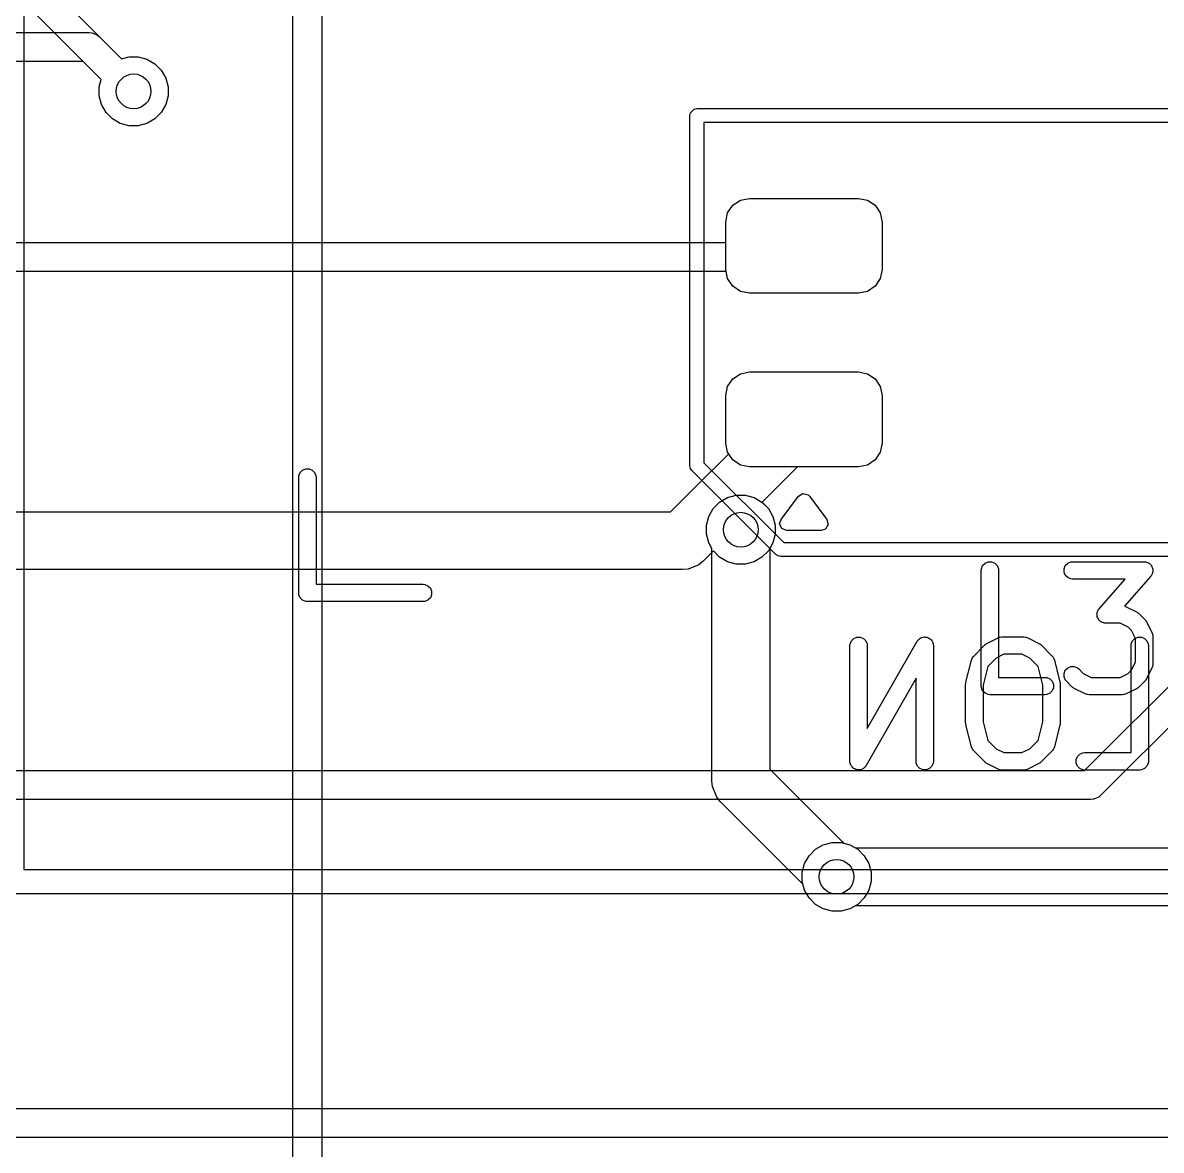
# Model space of a CAD drawing. Header units: millimetres. Extents: x 14 to 286, y -133 to -45.
# Drawn here: x 238.61 to 248.44, y -87.96 to -78.21 of the extents above; entities that cross this region are included whole.
import ezdxf

# ---------------------------------------------------------------- set-up
doc = ezdxf.new("R2010")
doc.units = ezdxf.units.MM
for name, color, linetype, true_color in [('B.Cu', 153, 'CONTINUOUS', 0x4d7fc4), ('B.Silkscreen', 31, 'CONTINUOUS', 0xe8b2a7), ('F.Cu', 13, 'CONTINUOUS', 0xc83434), ('F.Mask', 201, 'CONTINUOUS', 0xd864ff), ('F.Paste', 253, 'CONTINUOUS', 0xb4a09a), ('F.Silkscreen', 41, 'CONTINUOUS', 0xf2eda1), ('User.Drawings', 9, 'CONTINUOUS', 0xc2c2c2)]:
    doc.layers.add(name, color=color, linetype=linetype, true_color=true_color)

msp = doc.modelspace()

# ---------------------------------------------------------------- linework, layer by layer
at = {"layer": 'B.Cu', "linetype": 'CONTINUOUS'}
for p, q in [((240.94, -90.633223), (240.94, -75.06)), ((241.19, -75.06), (241.19, -90.685)), ((237.5324, -76.597323), (239.460166, -78.525089)), ((239.283389, -78.701866), (237.319012, -76.737488)), ((239.460166, -78.525089), (239.524442, -78.507867)), ((239.524442, -78.507867), (239.602758, -78.507867)), ((239.602758, -78.507867), (239.678405, -78.528136)), ((239.678405, -78.528136), (239.746228, -78.567294)), ((239.746228, -78.567294), (239.801606, -78.622672)), ((239.801606, -78.622672), (239.840764, -78.690495)), ((239.266167, -78.766142), (239.283389, -78.701866)), ((239.266167, -78.844458), (239.266167, -78.766142)), ((239.840764, -78.690495), (239.861033, -78.766142)), ((239.861033, -78.766142), (239.861033, -78.844458)), ((239.286436, -78.920105), (239.266167, -78.844458)), ((239.861033, -78.844458), (239.840764, -78.920105)), ((239.325594, -78.987928), (239.286436, -78.920105)), ((239.840764, -78.920105), (239.801606, -78.987928)), ((239.380972, -79.043306), (239.325594, -78.987928)), ((239.448795, -79.082464), (239.380972, -79.043306)), ((239.746228, -79.043306), (239.678405, -79.082464)), ((239.801606, -78.987928), (239.746228, -79.043306)), ((239.524442, -79.102733), (239.448795, -79.082464)), ((239.602758, -79.102733), (239.524442, -79.102733)), ((239.678405, -79.082464), (239.602758, -79.102733)), ((244.626572, -82.354994), (244.694395, -82.315836)), ((244.694395, -82.315836), (244.770042, -82.295567)), ((244.770042, -82.295567), (244.848358, -82.295567)), ((244.848358, -82.295567), (244.924005, -82.315836)), ((244.924005, -82.315836), (244.991828, -82.354994)), ((244.532036, -82.478195), (244.571194, -82.410372)), ((244.571194, -82.410372), (244.626572, -82.354994)), ((244.991828, -82.354994), (245.047206, -82.410372)), ((245.047206, -82.410372), (245.086364, -82.478195)), ((244.511767, -82.553842), (244.532036, -82.478195)), ((245.086364, -82.478195), (245.106633, -82.553842)), ((244.511767, -82.632158), (244.511767, -82.553842)), ((245.106633, -82.553842), (245.106633, -82.632158)), ((244.532036, -82.707805), (244.511767, -82.632158)), ((244.5592, -82.754853), (244.532036, -82.707805)), ((245.086364, -82.707805), (245.0592, -82.754853)), ((245.106633, -82.632158), (245.086364, -82.707805)), ((244.5592, -84.7648), (244.5592, -82.754853)), ((245.0592, -82.754853), (245.0592, -84.661246)), ((245.0592, -84.661246), (245.699428, -85.301475)), ((244.564004, -84.813573), (244.5592, -84.7648)), ((244.601333, -84.903693), (244.564004, -84.813573)), ((244.601337, -84.903697), (244.601333, -84.903693)), ((244.632423, -84.941577), (244.601337, -84.903697)), ((245.345875, -85.655028), (244.632423, -84.941577)), ((245.699428, -85.301475), (245.751905, -85.315536)), ((245.751905, -85.315536), (245.819728, -85.354694)), ((245.819728, -85.354694), (245.875106, -85.410072)), ((245.875106, -85.410072), (245.914264, -85.477895)), ((245.914264, -85.477895), (245.934533, -85.553542)), ((245.934533, -85.553542), (245.934533, -85.631858)), ((245.359936, -85.707505), (245.345875, -85.655028)), ((245.934533, -85.631858), (245.914264, -85.707505)), ((245.399094, -85.775328), (245.359936, -85.707505)), ((245.914264, -85.707505), (245.875106, -85.775328)), ((245.454472, -85.830706), (245.399094, -85.775328)), ((245.522295, -85.869864), (245.454472, -85.830706)), ((245.819728, -85.830706), (245.751905, -85.869864)), ((245.875106, -85.775328), (245.819728, -85.830706)), ((245.597942, -85.890133), (245.522295, -85.869864)), ((245.676258, -85.890133), (245.597942, -85.890133)), ((245.751905, -85.869864), (245.676258, -85.890133))]:
    msp.add_line(p, q, dxfattribs=at)
at = {"layer": 'B.Cu'}
for centre in [(239.5636, -78.8053), (244.8092, -82.593), (245.6371, -85.5927)]:
    msp.add_circle(centre, 0.15, dxfattribs=at)
at = {"layer": 'B.Silkscreen', "linetype": 'CONTINUOUS'}
for p, q in [((245.751904, -83.594819), (245.753345, -83.580187)), ((245.751904, -84.594819), (245.751904, -83.594819)), ((245.753345, -83.580187), (245.764544, -83.553151)), ((245.764544, -83.553151), (245.785236, -83.532459)), ((245.785236, -83.532459), (245.812272, -83.52126)), ((245.812272, -83.52126), (245.841536, -83.52126)), ((245.841536, -83.52126), (245.868572, -83.532459)), ((245.868572, -83.532459), (245.889264, -83.553151)), ((245.889264, -83.553151), (245.900463, -83.580187)), ((245.900463, -83.580187), (245.901904, -83.594819)), ((245.901904, -84.312402), (246.333214, -83.557608)), ((245.901904, -83.594819), (245.901904, -84.312402)), ((246.333214, -83.557608), (246.335403, -83.554523)), ((246.335403, -83.554523), (246.335972, -83.553151)), ((246.335972, -83.553151), (246.337369, -83.551753)), ((246.337369, -83.551753), (246.341724, -83.545619)), ((246.341724, -83.545619), (246.349612, -83.53951)), ((246.349612, -83.53951), (246.356664, -83.532459)), ((246.356664, -83.532459), (246.361082, -83.530628)), ((246.361082, -83.530628), (246.364862, -83.527702)), ((246.364862, -83.527702), (246.374483, -83.525077)), ((246.374483, -83.525077), (246.3837, -83.52126)), ((246.3837, -83.52126), (246.388481, -83.52126)), ((246.388481, -83.52126), (246.393093, -83.520002)), ((246.393093, -83.520002), (246.40299, -83.52126)), ((246.40299, -83.52126), (246.412964, -83.52126)), ((246.412964, -83.52126), (246.417379, -83.523089)), ((246.417379, -83.523089), (246.422123, -83.523692)), ((246.422123, -83.523692), (246.430787, -83.528642)), ((246.430787, -83.528642), (246.44, -83.532459)), ((246.44, -83.532459), (246.443378, -83.535837)), ((246.443378, -83.535837), (246.447532, -83.538211)), ((246.447532, -83.538211), (246.453641, -83.5461)), ((246.453641, -83.5461), (246.460692, -83.553151)), ((246.460692, -83.553151), (246.462521, -83.557567)), ((246.462521, -83.557567), (246.465449, -83.561348)), ((246.465449, -83.561348), (246.468073, -83.570971)), ((246.468073, -83.570971), (246.471891, -83.580187)), ((246.471891, -83.580187), (246.472627, -83.587669)), ((246.472627, -83.587669), (246.473149, -83.58958)), ((246.473149, -83.58958), (246.472961, -83.591055)), ((246.472961, -83.591055), (246.473332, -83.594819)), ((246.473332, -83.594819), (246.473332, -84.594819)), ((246.82149, -83.684643), (246.916728, -83.589405)), ((246.916728, -83.589405), (246.922478, -83.584684)), ((246.922478, -83.584684), (246.923777, -83.583188)), ((246.923777, -83.583188), (246.926031, -83.581768)), ((246.926031, -83.581768), (246.928093, -83.580077)), ((246.928093, -83.580077), (246.929925, -83.579318)), ((246.929925, -83.579318), (246.93622, -83.575356)), ((246.93622, -83.575356), (247.031458, -83.527737)), ((247.031458, -83.527737), (247.045189, -83.522482)), ((247.045189, -83.522482), (247.047878, -83.52229)), ((247.047878, -83.52229), (247.050367, -83.52126)), ((247.050367, -83.52126), (247.064999, -83.519819)), ((247.064999, -83.519819), (247.255475, -83.519819)), ((247.255475, -83.519819), (247.270107, -83.52126)), ((247.270107, -83.52126), (247.272596, -83.522291)), ((247.272596, -83.522291), (247.275284, -83.522482)), ((247.275284, -83.522482), (247.289016, -83.527737)), ((247.289016, -83.527737), (247.384254, -83.575356)), ((247.384254, -83.575356), (247.390553, -83.57932)), ((247.390553, -83.57932), (247.392381, -83.580078)), ((247.392381, -83.580078), (247.394437, -83.581766)), ((247.394437, -83.581766), (247.396697, -83.583188)), ((247.396697, -83.583188), (247.397996, -83.584686)), ((247.397996, -83.584686), (247.403746, -83.589405)), ((247.403746, -83.589405), (247.498984, -83.684643)), ((248.180475, -83.594819), (248.181916, -83.580187)), ((248.180475, -84.519819), (248.180475, -83.594819)), ((248.181916, -83.580187), (248.193115, -83.553151)), ((248.193115, -83.553151), (248.213807, -83.532459)), ((248.213807, -83.532459), (248.240843, -83.52126)), ((248.240843, -83.52126), (248.270107, -83.52126)), ((248.270107, -83.52126), (248.297143, -83.532459)), ((248.297143, -83.532459), (248.317835, -83.553151)), ((248.317835, -83.553151), (248.329034, -83.580187)), ((248.329034, -83.580187), (248.330475, -83.594819)), ((248.330475, -83.594819), (248.330475, -84.594819)), ((246.810029, -83.701158), (246.812163, -83.696008)), ((246.812163, -83.696008), (246.82149, -83.684643)), ((247.082704, -83.669819), (247.014188, -83.704077)), ((247.23777, -83.669819), (247.082704, -83.669819)), ((247.306286, -83.704077), (247.23777, -83.669819)), ((247.498984, -83.684643), (247.508312, -83.696008)), ((247.508312, -83.696008), (247.510446, -83.701161)), ((246.754143, -83.909962), (246.801762, -83.719486)), ((246.801762, -83.719486), (246.806709, -83.70564)), ((246.806709, -83.70564), (246.810029, -83.701158)), ((246.942245, -83.776019), (246.901904, -83.937386)), ((247.014188, -83.704077), (246.942245, -83.776019)), ((247.378228, -83.776019), (247.306286, -83.704077)), ((247.41857, -83.937386), (247.378228, -83.776019)), ((247.510446, -83.701161), (247.513765, -83.70564)), ((247.513765, -83.70564), (247.518712, -83.719486)), ((247.518712, -83.719486), (247.566331, -83.909962)), ((246.323332, -83.877235), (245.892022, -84.632029)), ((246.323332, -84.594819), (246.323332, -83.877235)), ((246.751904, -83.928152), (246.752155, -83.925598)), ((246.751904, -84.261485), (246.751904, -83.928152)), ((246.751993, -83.924506), (246.752802, -83.919032)), ((246.752155, -83.925598), (246.751993, -83.924506)), ((246.752802, -83.919032), (246.753345, -83.91352)), ((246.753345, -83.91352), (246.753767, -83.912498)), ((246.753767, -83.912498), (246.754143, -83.909962)), ((246.901904, -83.937386), (246.901904, -84.252251)), ((247.41857, -84.252251), (247.41857, -83.937386)), ((247.566331, -83.909962), (247.566706, -83.912498)), ((247.566706, -83.912498), (247.567129, -83.91352)), ((247.567129, -83.91352), (247.567671, -83.919032)), ((247.567671, -83.919032), (247.568481, -83.924506)), ((247.568481, -83.924506), (247.568318, -83.925598)), ((247.568318, -83.925598), (247.56857, -83.928152)), ((247.56857, -83.928152), (247.56857, -84.261485)), ((246.752155, -84.264038), (246.751904, -84.261485)), ((246.751993, -84.265131), (246.752155, -84.264038)), ((246.752802, -84.270604), (246.751993, -84.265131)), ((246.753345, -84.276117), (246.752802, -84.270604)), ((246.753767, -84.277138), (246.753345, -84.276117)), ((246.754143, -84.279675), (246.753767, -84.277138)), ((246.801762, -84.470151), (246.754143, -84.279675)), ((246.901904, -84.252251), (246.942245, -84.413617)), ((247.378228, -84.413617), (247.41857, -84.252251)), ((247.566331, -84.279675), (247.518712, -84.470151)), ((247.566706, -84.277138), (247.566331, -84.279675)), ((247.567129, -84.276117), (247.566706, -84.277138)), ((247.567671, -84.270604), (247.567129, -84.276117)), ((247.568481, -84.265131), (247.567671, -84.270604)), ((247.56857, -84.261485), (247.568318, -84.264038)), ((247.568318, -84.264038), (247.568481, -84.265131)), ((246.806709, -84.483997), (246.801762, -84.470151)), ((246.810028, -84.488476), (246.806709, -84.483997)), ((246.942245, -84.413617), (247.014188, -84.485561)), ((247.014188, -84.485561), (247.082704, -84.519819)), ((247.23777, -84.519819), (247.306285, -84.485561)), ((247.306285, -84.485561), (247.378228, -84.413617)), ((247.513765, -84.483997), (247.510445, -84.488476)), ((247.518712, -84.470151), (247.513765, -84.483997)), ((246.812162, -84.493628), (246.810028, -84.488476)), ((246.82149, -84.504994), (246.812162, -84.493628)), ((246.916728, -84.600233), (246.82149, -84.504994)), ((247.082704, -84.519819), (247.23777, -84.519819)), ((247.498985, -84.504993), (247.403746, -84.600233)), ((247.508312, -84.493628), (247.498985, -84.504993)), ((247.510445, -84.488476), (247.508312, -84.493628)), ((247.705726, -84.580187), (247.716925, -84.553151)), ((247.705726, -84.609451), (247.705726, -84.580187)), ((247.716925, -84.553151), (247.737617, -84.532459)), ((247.737617, -84.532459), (247.764653, -84.52126)), ((247.764653, -84.52126), (247.779285, -84.519819)), ((247.779285, -84.519819), (248.180475, -84.519819)), ((245.752274, -84.598582), (245.751904, -84.594819)), ((245.752087, -84.600058), (245.752274, -84.598582)), ((245.752608, -84.601968), (245.752087, -84.600058)), ((245.753345, -84.609451), (245.752608, -84.601968)), ((245.757162, -84.618666), (245.753345, -84.609451)), ((245.759787, -84.62829), (245.757162, -84.618666)), ((245.762714, -84.63207), (245.759787, -84.62829)), ((245.764544, -84.636487), (245.762714, -84.63207)), ((245.771594, -84.643537), (245.764544, -84.636487)), ((245.777704, -84.651427), (245.771594, -84.643537)), ((245.781857, -84.6538), (245.777704, -84.651427)), ((245.785236, -84.657179), (245.781857, -84.6538)), ((245.794448, -84.660995), (245.785236, -84.657179)), ((245.803113, -84.665946), (245.794448, -84.660995)), ((245.807856, -84.666548), (245.803113, -84.665946)), ((245.812272, -84.668378), (245.807856, -84.666548)), ((245.822246, -84.668378), (245.812272, -84.668378)), ((245.832143, -84.669636), (245.822246, -84.668378)), ((245.836755, -84.668378), (245.832143, -84.669636)), ((245.841536, -84.668378), (245.836755, -84.668378)), ((245.850751, -84.66456), (245.841536, -84.668378)), ((245.860375, -84.661936), (245.850751, -84.66456)), ((245.864155, -84.659008), (245.860375, -84.661936)), ((245.868572, -84.657179), (245.864155, -84.659008)), ((245.875622, -84.650128), (245.868572, -84.657179)), ((245.883512, -84.644019), (245.875622, -84.650128)), ((245.887864, -84.637886), (245.883512, -84.644019)), ((245.889264, -84.636487), (245.887864, -84.637886)), ((245.889833, -84.635112), (245.889264, -84.636487)), ((245.892022, -84.632029), (245.889833, -84.635112)), ((246.324773, -84.609451), (246.323332, -84.594819)), ((246.335972, -84.636487), (246.324773, -84.609451)), ((246.356664, -84.657179), (246.335972, -84.636487)), ((246.3837, -84.668378), (246.356664, -84.657179)), ((246.412964, -84.668378), (246.3837, -84.668378)), ((246.44, -84.657179), (246.412964, -84.668378)), ((246.460692, -84.636487), (246.44, -84.657179)), ((246.471891, -84.609451), (246.460692, -84.636487)), ((246.473332, -84.594819), (246.471891, -84.609451)), ((246.922478, -84.604953), (246.916728, -84.600233)), ((246.923777, -84.60645), (246.922478, -84.604953)), ((246.926031, -84.607869), (246.923777, -84.60645)), ((246.928093, -84.609561), (246.926031, -84.607869)), ((246.929925, -84.610319), (246.928093, -84.609561)), ((246.93622, -84.614282), (246.929925, -84.610319)), ((247.031458, -84.661901), (246.93622, -84.614282)), ((247.045189, -84.667156), (247.031458, -84.661901)), ((247.047878, -84.667347), (247.045189, -84.667156)), ((247.050367, -84.668378), (247.047878, -84.667347)), ((247.064999, -84.669819), (247.050367, -84.668378)), ((247.255475, -84.669819), (247.064999, -84.669819)), ((247.270107, -84.668378), (247.255475, -84.669819)), ((247.272596, -84.667346), (247.270107, -84.668378)), ((247.275284, -84.667156), (247.272596, -84.667346)), ((247.289016, -84.661901), (247.275284, -84.667156)), ((247.384254, -84.614282), (247.289016, -84.661901)), ((247.390553, -84.610317), (247.384254, -84.614282)), ((247.392381, -84.60956), (247.390553, -84.610317)), ((247.394437, -84.607871), (247.392381, -84.60956)), ((247.396697, -84.60645), (247.394437, -84.607871)), ((247.397996, -84.604951), (247.396697, -84.60645)), ((247.403746, -84.600233), (247.397996, -84.604951)), ((247.716925, -84.636487), (247.705726, -84.609451)), ((247.737617, -84.657179), (247.716925, -84.636487)), ((247.764653, -84.668378), (247.737617, -84.657179)), ((247.779285, -84.669819), (247.764653, -84.668378)), ((248.255475, -84.669819), (247.779285, -84.669819)), ((248.270107, -84.668378), (248.255475, -84.669819)), ((248.297143, -84.657179), (248.270107, -84.668378)), ((248.317835, -84.636487), (248.297143, -84.657179)), ((248.329034, -84.609451), (248.317835, -84.636487)), ((248.330475, -84.594819), (248.329034, -84.609451))]:
    msp.add_line(p, q, dxfattribs=at)
at = {"layer": 'F.Cu', "linetype": 'CONTINUOUS'}
for p, q in [((235.769099, -78.2972), (239.1805, -78.2972)), ((239.1805, -78.2972), (239.204886, -78.299602)), ((239.204886, -78.299602), (239.204887, -78.299602)), ((239.204887, -78.299602), (239.218084, -78.305068)), ((239.218084, -78.305068), (239.249946, -78.318266)), ((239.249946, -78.318266), (239.249951, -78.318271)), ((239.249951, -78.318271), (239.268888, -78.333812)), ((239.268888, -78.333812), (239.460165, -78.525089)), ((239.128724, -78.5472), (235.804234, -78.5472)), ((239.283389, -78.701865), (239.128724, -78.5472)), ((239.460165, -78.525089), (239.524442, -78.507867)), ((239.524442, -78.507867), (239.602758, -78.507867)), ((239.602758, -78.507867), (239.678405, -78.528136)), ((239.678405, -78.528136), (239.746228, -78.567294)), ((239.746228, -78.567294), (239.801606, -78.622672)), ((239.801606, -78.622672), (239.840764, -78.690495)), ((239.266167, -78.766142), (239.283389, -78.701865)), ((239.266167, -78.844458), (239.266167, -78.766142)), ((239.840764, -78.690495), (239.861033, -78.766142)), ((239.861033, -78.766142), (239.861033, -78.844458)), ((239.286436, -78.920105), (239.266167, -78.844458)), ((239.861033, -78.844458), (239.840764, -78.920105)), ((239.325594, -78.987928), (239.286436, -78.920105)), ((239.840764, -78.920105), (239.801606, -78.987928)), ((239.380972, -79.043306), (239.325594, -78.987928)), ((239.448795, -79.082464), (239.380972, -79.043306)), ((239.746228, -79.043306), (239.678405, -79.082464)), ((239.801606, -78.987928), (239.746228, -79.043306)), ((239.524442, -79.102733), (239.448795, -79.082464)), ((239.602758, -79.102733), (239.524442, -79.102733)), ((239.678405, -79.082464), (239.602758, -79.102733)), ((244.740043, -79.790043), (244.80655, -79.745605)), ((244.80655, -79.745605), (244.885, -79.73)), ((244.885, -79.73), (245.825, -79.73)), ((245.825, -79.73), (245.90345, -79.745605)), ((245.90345, -79.745605), (245.969957, -79.790043)), ((244.68, -79.935), (244.695605, -79.85655)), ((244.695605, -79.85655), (244.740043, -79.790043)), ((245.969957, -79.790043), (246.014395, -79.85655)), ((246.014395, -79.85655), (246.03, -79.935)), ((244.68, -80.112), (244.68, -79.935)), ((246.03, -79.935), (246.03, -80.345)), ((231.549832, -80.112), (244.68, -80.112)), ((246.03, -80.345), (246.014395, -80.42345)), ((244.683382, -80.362), (231.581813, -80.362)), ((244.695605, -80.42345), (244.683382, -80.362)), ((244.740043, -80.489957), (244.695605, -80.42345)), ((246.014395, -80.42345), (245.969957, -80.489957)), ((244.80655, -80.534395), (244.740043, -80.489957)), ((244.885, -80.55), (244.80655, -80.534395)), ((245.825, -80.55), (244.885, -80.55)), ((245.90345, -80.534395), (245.825, -80.55)), ((245.969957, -80.489957), (245.90345, -80.534395)), ((244.80655, -81.245605), (244.885, -81.23)), ((244.885, -81.23), (245.825, -81.23)), ((245.825, -81.23), (245.90345, -81.245605)), ((244.695605, -81.35655), (244.740043, -81.290043)), ((244.740043, -81.290043), (244.80655, -81.245605)), ((245.90345, -81.245605), (245.969957, -81.290043)), ((245.969957, -81.290043), (246.014395, -81.35655)), ((244.68, -81.435), (244.695605, -81.35655)), ((244.68, -81.845), (244.68, -81.435)), ((246.014395, -81.35655), (246.03, -81.435)), ((246.03, -81.435), (246.03, -81.845)), ((244.695605, -81.92345), (244.68, -81.845)), ((244.704573, -81.936872), (244.695605, -81.92345)), ((246.014395, -81.92345), (245.969957, -81.989957)), ((246.03, -81.845), (246.014395, -81.92345)), ((244.428823, -82.212623), (244.704573, -81.936872)), ((245.969957, -81.989957), (245.90345, -82.034395)), ((245.298553, -82.05), (244.992693, -82.355859)), ((245.825, -82.05), (245.298553, -82.05)), ((245.90345, -82.034395), (245.825, -82.05)), ((247.779924, -84.6751), (250.405024, -82.05)), ((250.758576, -82.05), (247.920088, -84.888488)), ((244.203346, -82.4381), (244.428818, -82.212628)), ((244.428818, -82.212628), (244.428823, -82.212623)), ((244.992693, -82.355859), (245.047206, -82.410372)), ((245.047206, -82.410372), (245.086364, -82.478195)), ((235.7368, -82.4381), (244.203346, -82.4381)), ((245.086364, -82.478195), (245.106633, -82.553842)), ((245.106633, -82.553842), (245.106633, -82.632158)), ((245.086364, -82.707805), (245.047206, -82.775628)), ((245.106633, -82.632158), (245.086364, -82.707805)), ((244.572059, -82.776493), (244.483677, -82.864877)), ((244.626572, -82.831006), (244.572059, -82.776493)), ((245.047206, -82.775628), (244.991828, -82.831006)), ((244.445793, -82.895967), (244.355673, -82.933296)), ((244.445797, -82.895962), (244.445793, -82.895967)), ((244.483677, -82.864877), (244.445797, -82.895962)), ((244.694395, -82.870164), (244.626572, -82.831006)), ((244.770042, -82.890433), (244.694395, -82.870164)), ((244.848358, -82.890433), (244.770042, -82.890433)), ((244.924005, -82.870164), (244.848358, -82.890433)), ((244.991828, -82.831006), (244.924005, -82.870164)), ((244.3069, -82.9381), (235.979845, -82.9381)), ((244.355673, -82.933296), (244.3069, -82.9381)), ((237.358278, -84.6751), (247.779924, -84.6751)), ((247.8317, -84.9251), (237.358278, -84.9251)), ((247.856086, -84.922698), (247.8317, -84.9251)), ((247.856087, -84.922698), (247.856086, -84.922698)), ((247.8749, -84.914905), (247.856087, -84.922698)), ((247.901146, -84.904034), (247.8749, -84.914905)), ((247.901151, -84.904028), (247.901146, -84.904034)), ((247.920088, -84.888488), (247.901151, -84.904028)), ((245.399094, -85.410072), (245.454472, -85.354694)), ((245.454472, -85.354694), (245.522295, -85.315536)), ((245.522295, -85.315536), (245.597942, -85.295267)), ((245.597942, -85.295267), (245.676258, -85.295267)), ((245.676258, -85.295267), (245.751905, -85.315536)), ((245.751905, -85.315536), (245.798954, -85.3427)), ((245.798954, -85.3427), (248.513746, -85.3427)), ((245.359936, -85.477895), (245.399094, -85.410072)), ((245.339667, -85.553542), (245.359936, -85.477895)), ((245.339667, -85.631858), (245.339667, -85.553542)), ((245.359936, -85.707505), (245.339667, -85.631858)), ((245.399094, -85.775328), (245.359936, -85.707505)), ((245.454472, -85.830706), (245.399094, -85.775328)), ((245.522295, -85.869864), (245.454472, -85.830706)), ((245.798954, -85.8427), (245.751905, -85.869864)), ((248.6173, -85.8427), (245.798954, -85.8427)), ((245.597942, -85.890133), (245.522295, -85.869864)), ((245.676258, -85.890133), (245.597942, -85.890133)), ((245.751905, -85.869864), (245.676258, -85.890133)), ((234.086078, -87.5957), (251.205024, -87.5957)), ((251.2568, -87.8457), (234.086078, -87.8457))]:
    msp.add_line(p, q, dxfattribs=at)
at = {"layer": 'F.Cu'}
for centre in [(239.5636, -78.8053), (244.8092, -82.593), (245.6371, -85.5927)]:
    msp.add_circle(centre, 0.15, dxfattribs=at)
at = {"layer": 'F.Mask', "linetype": 'CONTINUOUS'}
for p, q in [((244.740043, -79.790043), (244.80655, -79.745605)), ((244.80655, -79.745605), (244.885, -79.73)), ((244.885, -79.73), (245.825, -79.73)), ((245.825, -79.73), (245.90345, -79.745605)), ((245.90345, -79.745605), (245.969957, -79.790043)), ((244.68, -79.935), (244.695605, -79.85655)), ((244.695605, -79.85655), (244.740043, -79.790043)), ((245.969957, -79.790043), (246.014395, -79.85655)), ((246.014395, -79.85655), (246.03, -79.935)), ((244.68, -80.345), (244.68, -79.935)), ((246.03, -79.935), (246.03, -80.345)), ((244.695605, -80.42345), (244.68, -80.345)), ((246.03, -80.345), (246.014395, -80.42345)), ((244.740043, -80.489957), (244.695605, -80.42345)), ((246.014395, -80.42345), (245.969957, -80.489957)), ((244.80655, -80.534395), (244.740043, -80.489957)), ((244.885, -80.55), (244.80655, -80.534395)), ((245.825, -80.55), (244.885, -80.55)), ((245.90345, -80.534395), (245.825, -80.55)), ((245.969957, -80.489957), (245.90345, -80.534395)), ((244.80655, -81.245605), (244.885, -81.23)), ((244.885, -81.23), (245.825, -81.23)), ((245.825, -81.23), (245.90345, -81.245605)), ((244.695605, -81.35655), (244.740043, -81.290043)), ((244.740043, -81.290043), (244.80655, -81.245605)), ((245.90345, -81.245605), (245.969957, -81.290043)), ((245.969957, -81.290043), (246.014395, -81.35655)), ((244.68, -81.435), (244.695605, -81.35655)), ((244.68, -81.845), (244.68, -81.435)), ((246.014395, -81.35655), (246.03, -81.435)), ((246.03, -81.435), (246.03, -81.845)), ((244.695605, -81.92345), (244.68, -81.845)), ((244.740043, -81.989957), (244.695605, -81.92345)), ((246.014395, -81.92345), (245.969957, -81.989957)), ((246.03, -81.845), (246.014395, -81.92345)), ((244.80655, -82.034395), (244.740043, -81.989957)), ((245.969957, -81.989957), (245.90345, -82.034395)), ((244.885, -82.05), (244.80655, -82.034395)), ((245.825, -82.05), (244.885, -82.05)), ((245.90345, -82.034395), (245.825, -82.05))]:
    msp.add_line(p, q, dxfattribs=at)
at = {"layer": 'F.Paste', "linetype": 'CONTINUOUS'}
for p, q in [((244.740043, -79.790043), (244.80655, -79.745605)), ((244.80655, -79.745605), (244.885, -79.73)), ((244.885, -79.73), (245.825, -79.73)), ((245.825, -79.73), (245.90345, -79.745605)), ((245.90345, -79.745605), (245.969957, -79.790043)), ((244.68, -79.935), (244.695605, -79.85655)), ((244.695605, -79.85655), (244.740043, -79.790043)), ((245.969957, -79.790043), (246.014395, -79.85655)), ((246.014395, -79.85655), (246.03, -79.935)), ((244.68, -80.345), (244.68, -79.935)), ((246.03, -79.935), (246.03, -80.345)), ((244.695605, -80.42345), (244.68, -80.345)), ((246.03, -80.345), (246.014395, -80.42345)), ((244.740043, -80.489957), (244.695605, -80.42345)), ((246.014395, -80.42345), (245.969957, -80.489957)), ((244.80655, -80.534395), (244.740043, -80.489957)), ((244.885, -80.55), (244.80655, -80.534395)), ((245.825, -80.55), (244.885, -80.55)), ((245.90345, -80.534395), (245.825, -80.55)), ((245.969957, -80.489957), (245.90345, -80.534395)), ((244.80655, -81.245605), (244.885, -81.23)), ((244.885, -81.23), (245.825, -81.23)), ((245.825, -81.23), (245.90345, -81.245605)), ((244.695605, -81.35655), (244.740043, -81.290043)), ((244.740043, -81.290043), (244.80655, -81.245605)), ((245.90345, -81.245605), (245.969957, -81.290043)), ((245.969957, -81.290043), (246.014395, -81.35655)), ((244.68, -81.435), (244.695605, -81.35655)), ((244.68, -81.845), (244.68, -81.435)), ((246.014395, -81.35655), (246.03, -81.435)), ((246.03, -81.435), (246.03, -81.845)), ((244.695605, -81.92345), (244.68, -81.845)), ((244.740043, -81.989957), (244.695605, -81.92345)), ((246.014395, -81.92345), (245.969957, -81.989957)), ((246.03, -81.845), (246.014395, -81.92345)), ((244.80655, -82.034395), (244.740043, -81.989957)), ((245.969957, -81.989957), (245.90345, -82.034395)), ((244.885, -82.05), (244.80655, -82.034395)), ((245.825, -82.05), (244.885, -82.05)), ((245.90345, -82.034395), (245.825, -82.05))]:
    msp.add_line(p, q, dxfattribs=at)
at = {"layer": 'F.Silkscreen', "linetype": 'CONTINUOUS'}
for p, q in [((244.374567, -78.992039), (244.407039, -78.959567)), ((244.407039, -78.959567), (244.43, -78.955)), ((244.43, -78.955), (251.73, -78.955)), ((244.37, -79.015), (244.374567, -78.992039)), ((244.37, -82.04), (244.37, -79.015)), ((244.49, -79.075), (244.49, -82.015147)), ((251.67, -79.075), (244.49, -79.075)), ((244.49, -82.015147), (245.179853, -82.705)), ((244.374567, -82.062961), (244.37, -82.04)), ((244.387574, -82.082426), (244.374567, -82.062961)), ((245.112574, -82.807427), (244.387574, -82.082426)), ((245.157, -82.504), (245.307, -82.304)), ((245.307, -82.304), (245.346515, -82.280603)), ((245.346515, -82.280603), (245.391, -82.292)), ((245.391, -82.292), (245.403, -82.304)), ((245.403, -82.304), (245.553, -82.504)), ((245.145, -82.54), (245.157, -82.504)), ((245.553, -82.504), (245.564397, -82.548485)), ((245.162574, -82.582426), (245.145, -82.54)), ((245.205, -82.6), (245.162574, -82.582426)), ((245.505, -82.6), (245.205, -82.6)), ((245.541, -82.588), (245.505, -82.6)), ((245.564397, -82.548485), (245.541, -82.588)), ((245.179853, -82.705), (251.67, -82.705)), ((245.132039, -82.820433), (245.112574, -82.807427)), ((245.155, -82.825), (245.132039, -82.820433)), ((251.73, -82.825), (245.155, -82.825)), ((246.887393, -82.930187), (246.898592, -82.903151)), ((246.898592, -82.903151), (246.919284, -82.882459)), ((246.919284, -82.882459), (246.94632, -82.87126)), ((246.94632, -82.87126), (246.975584, -82.87126)), ((246.975584, -82.87126), (247.00262, -82.882459)), ((247.00262, -82.882459), (247.023312, -82.903151)), ((247.023312, -82.903151), (247.034511, -82.930187)), ((247.601679, -82.930187), (247.612878, -82.903151)), ((247.612878, -82.903151), (247.63357, -82.882459)), ((247.63357, -82.882459), (247.660606, -82.87126)), ((247.660606, -82.87126), (247.675238, -82.869819)), ((247.675238, -82.869819), (248.294285, -82.869819)), ((248.294285, -82.869819), (248.302023, -82.870581)), ((248.302023, -82.870581), (248.303991, -82.87045)), ((248.303991, -82.87045), (248.305346, -82.870908)), ((248.305346, -82.870908), (248.308917, -82.87126)), ((248.308917, -82.87126), (248.320174, -82.875923)), ((248.320174, -82.875923), (248.331712, -82.879825)), ((248.331712, -82.879825), (248.333616, -82.88149)), ((248.333616, -82.88149), (248.335953, -82.882459)), ((248.335953, -82.882459), (248.344563, -82.891069)), ((248.344563, -82.891069), (248.353736, -82.899095)), ((248.353736, -82.899095), (248.354858, -82.901364)), ((248.354858, -82.901364), (248.356645, -82.903151)), ((248.356645, -82.903151), (248.361305, -82.914401)), ((246.885952, -82.944819), (246.887393, -82.930187)), ((246.885952, -83.944819), (246.885952, -82.944819)), ((247.034511, -82.930187), (247.035952, -82.944819)), ((247.035952, -82.944819), (247.035952, -83.869819)), ((247.601679, -82.959451), (247.601679, -82.930187)), ((247.612878, -82.986487), (247.601679, -82.959451)), ((247.63357, -83.007179), (247.612878, -82.986487)), ((247.660606, -83.018378), (247.63357, -83.007179)), ((248.350728, -82.994207), (248.123832, -83.253516)), ((248.355249, -82.987882), (248.350728, -82.994207)), ((248.356645, -82.986487), (248.355249, -82.987882)), ((248.357193, -82.985163), (248.356645, -82.986487)), ((248.359279, -82.982246), (248.357193, -82.985163)), ((248.36318, -82.970708), (248.359279, -82.982246)), ((248.361305, -82.914401), (248.366708, -82.925327)), ((248.367844, -82.959451), (248.36318, -82.970708)), ((248.366708, -82.925327), (248.366876, -82.92785)), ((248.366876, -82.92785), (248.367844, -82.930187)), ((248.367844, -82.930187), (248.367844, -82.942371)), ((248.367844, -82.942371), (248.368654, -82.954525)), ((248.368654, -82.954525), (248.367844, -82.95692)), ((248.367844, -82.95692), (248.367844, -82.959451)), ((247.675238, -83.019819), (247.660606, -83.018378)), ((248.129003, -83.019819), (247.675238, -83.019819)), ((247.904509, -83.276383), (248.129003, -83.019819)), ((247.887393, -83.311139), (247.892056, -83.299881)), ((247.892056, -83.299881), (247.895958, -83.288344)), ((247.895958, -83.288344), (247.898043, -83.285426)), ((247.898043, -83.285426), (247.898592, -83.284103)), ((247.898592, -83.284103), (247.899987, -83.282707)), ((247.899987, -83.282707), (247.904509, -83.276383)), ((248.123832, -83.253516), (248.13735, -83.258689)), ((248.13735, -83.258689), (248.232588, -83.306308)), ((248.232588, -83.306308), (248.238887, -83.310272)), ((247.886583, -83.316065), (247.887393, -83.313669)), ((247.887393, -83.328218), (247.886583, -83.316065)), ((247.887393, -83.313669), (247.887393, -83.311139)), ((247.887393, -83.340403), (247.887393, -83.328218)), ((247.88836, -83.342739), (247.887393, -83.340403)), ((247.888529, -83.345263), (247.88836, -83.342739)), ((247.893931, -83.356188), (247.888529, -83.345263)), ((247.898592, -83.367439), (247.893931, -83.356188)), ((247.900378, -83.369225), (247.898592, -83.367439)), ((247.901501, -83.371495), (247.900378, -83.369225)), ((247.910673, -83.37952), (247.901501, -83.371495)), ((247.919284, -83.388131), (247.910673, -83.37952)), ((247.92162, -83.389099), (247.919284, -83.388131)), ((247.923525, -83.390765), (247.92162, -83.389099)), ((247.935062, -83.394666), (247.923525, -83.390765)), ((247.94632, -83.39933), (247.935062, -83.394666)), ((247.94989, -83.399681), (247.94632, -83.39933)), ((247.951246, -83.40014), (247.94989, -83.399681)), ((247.953213, -83.400008), (247.951246, -83.40014)), ((247.960952, -83.400771), (247.953213, -83.400008)), ((248.086104, -83.400771), (247.960952, -83.400771)), ((248.15462, -83.435029), (248.086104, -83.400771)), ((248.238887, -83.310272), (248.240715, -83.31103)), ((248.240715, -83.31103), (248.242771, -83.312718)), ((248.242771, -83.312718), (248.245031, -83.31414)), ((248.245031, -83.31414), (248.24633, -83.315638)), ((248.24633, -83.315638), (248.25208, -83.320357)), ((248.25208, -83.320357), (248.299699, -83.367976)), ((248.299699, -83.367976), (248.304417, -83.373725)), ((248.304417, -83.373725), (248.305916, -83.375025)), ((248.305916, -83.375025), (248.307337, -83.377284)), ((248.307337, -83.377284), (248.309026, -83.379341)), ((248.309026, -83.379341), (248.309783, -83.381168)), ((248.309783, -83.381168), (248.313748, -83.387468)), ((248.313748, -83.387468), (248.361367, -83.482706)), ((248.185027, -83.465436), (248.15462, -83.435029)), ((248.219285, -83.533952), (248.185027, -83.465436)), ((248.361367, -83.482706), (248.366622, -83.496437)), ((248.366622, -83.496437), (248.366813, -83.499126)), ((248.366813, -83.499126), (248.367844, -83.501615)), ((248.367844, -83.501615), (248.369285, -83.516247)), ((248.219285, -83.736637), (248.219285, -83.533952)), ((248.369285, -83.516247), (248.369285, -83.754342)), ((247.612878, -83.807912), (247.633571, -83.787219)), ((247.633571, -83.787219), (247.660607, -83.776021)), ((247.660607, -83.776021), (247.68987, -83.776021)), ((247.68987, -83.776021), (247.716906, -83.78722)), ((247.716906, -83.78722), (247.728272, -83.796548)), ((247.728272, -83.796548), (247.767284, -83.835561)), ((248.185026, -83.805153), (248.219285, -83.736637)), ((248.361367, -83.787883), (248.313748, -83.883121)), ((248.366622, -83.774152), (248.361367, -83.787883)), ((248.366813, -83.771462), (248.366622, -83.774152)), ((248.367844, -83.768974), (248.366813, -83.771462)), ((248.369285, -83.754342), (248.367844, -83.768974)), ((247.035952, -83.869819), (247.437142, -83.869819)), ((247.437142, -83.869819), (247.451774, -83.87126)), ((247.451774, -83.87126), (247.47881, -83.882459)), ((247.47881, -83.882459), (247.499502, -83.903151)), ((247.601679, -83.834948), (247.612878, -83.807912)), ((247.601679, -83.864211), (247.601679, -83.834948)), ((247.612877, -83.891247), (247.601679, -83.864211)), ((247.622204, -83.902612), (247.612877, -83.891247)), ((247.767284, -83.835561), (247.8358, -83.869819)), ((247.8358, -83.869819), (248.086104, -83.869819)), ((248.086104, -83.869819), (248.154619, -83.835561)), ((248.154619, -83.835561), (248.185026, -83.805153)), ((248.304417, -83.896863), (248.299699, -83.902613)), ((248.305916, -83.895564), (248.304417, -83.896863)), ((248.307337, -83.893305), (248.305916, -83.895564)), ((248.309027, -83.891247), (248.307337, -83.893305)), ((248.309784, -83.889417), (248.309027, -83.891247)), ((248.313748, -83.883121), (248.309784, -83.889417)), ((246.887393, -83.959451), (246.885952, -83.944819)), ((246.898592, -83.986487), (246.887393, -83.959451)), ((246.919284, -84.007179), (246.898592, -83.986487)), ((247.499502, -83.986487), (247.47881, -84.007179)), ((247.499502, -83.903151), (247.510701, -83.930187)), ((247.510701, -83.959451), (247.499502, -83.986487)), ((247.510701, -83.930187), (247.510701, -83.959451)), ((247.669823, -83.950232), (247.622204, -83.902612)), ((247.675572, -83.95495), (247.669823, -83.950232)), ((247.676873, -83.95645), (247.675572, -83.95495)), ((247.679132, -83.957872), (247.676873, -83.95645)), ((247.681189, -83.95956), (247.679132, -83.957872)), ((247.683016, -83.960317), (247.681189, -83.95956)), ((247.689316, -83.964282), (247.683016, -83.960317)), ((247.784554, -84.011901), (247.689316, -83.964282)), ((248.232588, -83.964282), (248.13735, -84.011901)), ((248.238887, -83.960317), (248.232588, -83.964282)), ((248.240715, -83.95956), (248.238887, -83.960317)), ((248.242771, -83.957872), (248.240715, -83.95956)), ((248.245031, -83.95645), (248.242771, -83.957872)), ((248.246331, -83.95495), (248.245031, -83.95645)), ((248.252081, -83.950232), (248.246331, -83.95495)), ((248.299699, -83.902613), (248.252081, -83.950232)), ((246.94632, -84.018378), (246.919284, -84.007179)), ((246.960952, -84.019819), (246.94632, -84.018378)), ((247.437142, -84.019819), (246.960952, -84.019819)), ((247.451774, -84.018378), (247.437142, -84.019819)), ((247.47881, -84.007179), (247.451774, -84.018378)), ((247.798285, -84.017156), (247.784554, -84.011901)), ((247.800974, -84.017347), (247.798285, -84.017156)), ((247.803463, -84.018378), (247.800974, -84.017347)), ((247.818095, -84.019819), (247.803463, -84.018378)), ((248.103809, -84.019819), (247.818095, -84.019819)), ((248.118441, -84.018378), (248.103809, -84.019819)), ((248.12093, -84.017346), (248.118441, -84.018378)), ((248.123618, -84.017156), (248.12093, -84.017346)), ((248.13735, -84.011901), (248.123618, -84.017156))]:
    msp.add_line(p, q, dxfattribs=at)
at = {"layer": 'User.Drawings', "linetype": 'CONTINUOUS'}
for p, q in [((238.615, -66.8049), (238.615, -85.530009)), ((240.99, -82.14), (240.991441, -82.125368)), ((240.991441, -82.125368), (241.00264, -82.098332)), ((241.00264, -82.098332), (241.023332, -82.07764)), ((241.023332, -82.07764), (241.050368, -82.066441)), ((241.050368, -82.066441), (241.079632, -82.066441)), ((241.079632, -82.066441), (241.106668, -82.07764)), ((241.106668, -82.07764), (241.12736, -82.098332)), ((241.12736, -82.098332), (241.138559, -82.125368)), ((241.138559, -82.125368), (241.14, -82.14)), ((240.99, -83.14), (240.99, -82.14)), ((241.14, -82.14), (241.14, -83.065)), ((241.14, -83.065), (242.065, -83.065)), ((242.065, -83.065), (242.079632, -83.066441)), ((242.079632, -83.066441), (242.106668, -83.07764)), ((242.106668, -83.07764), (242.12736, -83.098332)), ((242.12736, -83.098332), (242.138559, -83.125368)), ((240.991441, -83.154632), (240.99, -83.14)), ((241.00264, -83.181668), (240.991441, -83.154632)), ((241.023332, -83.20236), (241.00264, -83.181668)), ((241.050368, -83.213559), (241.023332, -83.20236)), ((242.106668, -83.20236), (242.079632, -83.213559)), ((242.12736, -83.181668), (242.106668, -83.20236)), ((242.138559, -83.154632), (242.12736, -83.181668)), ((242.138559, -83.125368), (242.138559, -83.154632)), ((241.065, -83.215), (241.050368, -83.213559)), ((242.065, -83.215), (241.065, -83.215)), ((242.079632, -83.213559), (242.065, -83.215)), ((238.615, -85.530009), (255.651716, -85.530009)), ((255.5795, -85.74), (238.54, -85.74))]:
    msp.add_line(p, q, dxfattribs=at)

doc.saveas('drawing.dxf')
